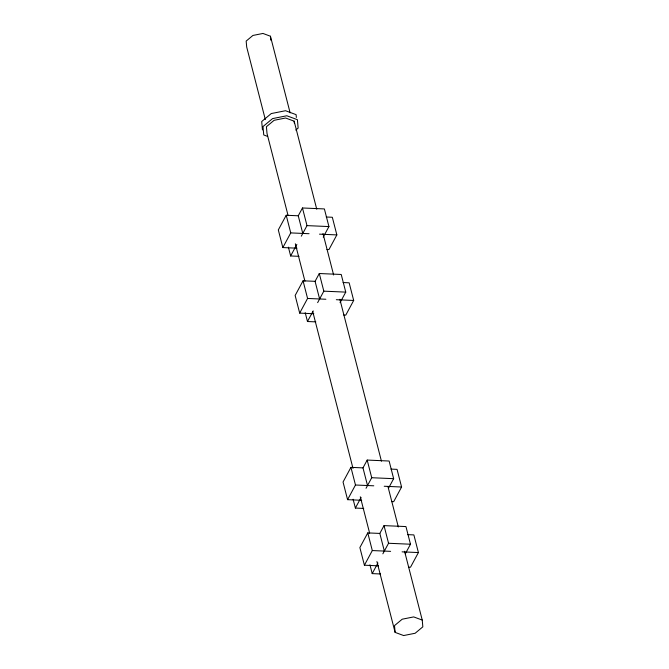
<?xml version="1.0" encoding="UTF-8"?>
<svg xmlns="http://www.w3.org/2000/svg" width="669" height="669" viewBox="0 0 669 669"><rect width="100%" height="100%" fill="white"/><g stroke="black" fill="none" stroke-linecap="round" stroke-linejoin="round"><path stroke-width="1" d="M323.236 237.135L328.922 226.574L324.39 208.929L302.463 207.975L298.257 215.786L286.215 215.259L278.312 229.927L282.845 247.572L296.977 248.191M282.845 247.572L290.747 232.904L286.215 215.259M299.001 256.336L290.647 255.968L296.86 244.428M301.309 236.182L306.996 225.62L302.463 207.975M340.061 302.681L345.756 292.119L341.223 274.474L319.289 273.521L315.082 281.331L303.049 280.804L295.146 295.472L299.679 313.117L313.803 313.736M326.255 217.007L332.326 217.266L336.85 234.911L328.956 249.579L326.932 249.495M299.679 313.117L307.573 298.449L303.049 280.804M315.827 321.881L307.472 321.513L313.201 310.893M317.641 302.639L323.821 291.166L319.289 273.521M343.08 282.552L349.151 282.811L353.684 300.456L345.781 315.124L343.757 315.04M388.455 488.32L393.648 478.678L389.124 461.025L367.189 460.071L362.983 467.882L350.941 467.355L343.046 482.023L347.571 499.668L361.703 500.287M347.571 499.668L355.473 485.008L350.941 467.355M363.727 508.432L355.373 508.064L361.093 497.443M366.035 488.278L371.721 477.725L367.189 460.071M405.289 553.865L410.482 544.223L405.949 526.57L384.023 525.617L379.816 533.427L367.774 532.9L359.872 547.568L364.404 565.213L378.529 565.832M390.98 469.103L397.052 469.362L401.584 487.015L393.681 501.675L391.658 501.591M364.404 565.213L372.307 550.554L367.774 532.9M380.561 573.977L372.207 573.609L377.926 562.989M382.86 553.823L388.547 543.27L384.023 525.617M407.814 534.648L413.877 534.907L418.409 552.561L410.507 567.228L408.483 567.136M295.765 130.079L298.148 128.088L297.412 119.692L286.809 115.762L272.559 118.605L263.001 126.558L263.745 134.962L267.6 136.392M306.996 225.62L328.922 226.574M290.747 232.904L309.053 233.707M319.498 234.158L336.85 234.911M323.821 291.166L345.756 292.119M307.573 298.449L325.878 299.252M336.323 299.704L353.684 300.456M371.721 477.725L393.648 478.678M355.473 485.008L373.779 485.803M384.223 486.254L401.584 487.015M388.547 543.27L410.482 544.223M372.307 550.554L390.612 551.348M402.094 551.85L418.409 552.561M290.129 112.86L270.443 36.226L262.967 33.45L252.907 35.457L246.167 41.077L246.694 47.006L265.334 119.609M316.746 209.213L294.143 121.173L285.596 118.003L274.114 120.303L266.413 126.709L267.015 133.482L288.055 215.451M422.239 620.071L413.693 616.91L402.211 619.201L394.509 625.615L395.111 632.381L403.65 635.55L415.14 633.259L422.833 626.845L422.239 620.071L404.569 551.256M322.985 233.498L333.63 274.992M339.869 299.277L381.439 461.192M387.936 486.497L398.331 526.971M298.257 215.786L302.789 233.431M315.082 281.331L319.615 298.976M362.983 467.882L367.515 485.527M379.816 533.427L384.341 551.072M295.33 243.784L304.947 281.231M312.741 311.587L353.015 468.442M360.29 496.783L369.648 533.21M376.923 561.542L395.111 632.381M288.381 247.145L290.647 255.968M305.215 312.691L307.472 321.513M353.107 499.241L355.373 508.064M369.94 564.787L372.207 573.609M296.359 117.451L296.116 114.65L285.512 110.72L271.263 113.563L261.704 121.515L262.449 129.92M294.143 121.173L294.31 123.104M270.443 36.226L270.794 40.173"/></g></svg>
